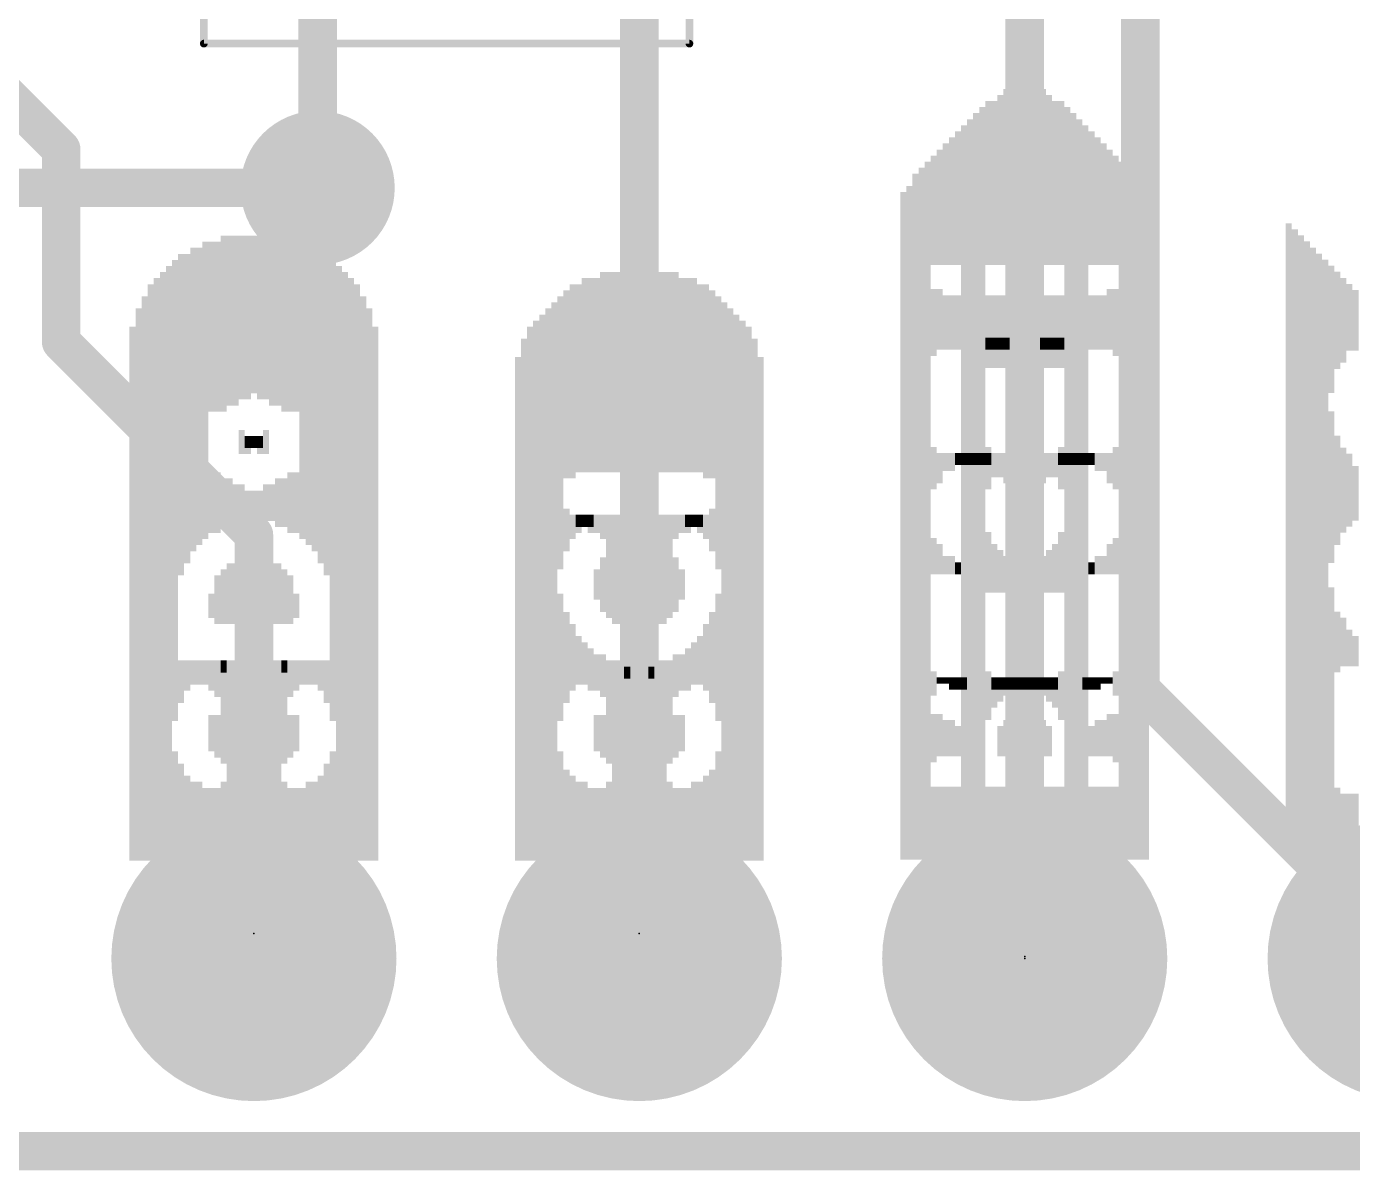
# Model space of a CAD drawing. Extents: x -33 to 53.6, y -18.3 to 32.5.
# Drawn here: x 9.93 to 18.67, y -0.13 to 7.41 of the extents above; entities that cross this region are included whole.
import ezdxf

# ---------------------------------------------------------------- set-up
doc = ezdxf.new("R2010")
doc.units = 0
for name, color, linetype in [('1', 12, 'CONTINUOUS'), ('16', 132, 'CONTINUOUS'), ('17', 110, 'CONTINUOUS'), ('18', 110, 'CONTINUOUS'), ('20', 31, 'CONTINUOUS'), ('21', 41, 'CONTINUOUS'), ('22', 40, 'CONTINUOUS'), ('23', 53, 'CONTINUOUS'), ('24', 53, 'CONTINUOUS'), ('39', 12, 'CONTINUOUS'), ('51', 53, 'CONTINUOUS')]:
    doc.layers.add(name, color=color, linetype=linetype)

# ---------------------------------------------------------------- blocks, each defined once
blk = doc.blocks.new('RECT')
blk.add_solid([(-0.5, -0.5), (0.5, -0.5), (-0.5, 0.5), (0.5, 0.5)])
blk = doc.blocks.new('ROUNDP')
at = {"const_width": 0.5}
blk.add_lwpolyline([(0, -0.25, 1), (0, 0.25, 1), (0, -0.25)], format="xyb", dxfattribs=at)
blk = doc.blocks.new('ROUNDV')
at = {"const_width": 0.5}
blk.add_lwpolyline([(0, -0.25, 1), (0, 0.25, 1), (0, -0.25)], format="xyb", dxfattribs=at)

msp = doc.modelspace()

# ---------------------------------------------------------------- linework, layer by layer
at = {"layer": '1', "const_width": 0.254}
for points in [[(7.62, 9.144), (10.16, 6.604)], [(17.272, 3.048), (17.272, 8.636)], [(16.51, 8.255), (16.51, 1.27)], [(11.85, 8.001), (11.85, 6.35)], [(10.16, 6.604), (10.16, 5.334)], [(11.43, 4.064), (10.16, 5.334)], [(11.43, 4.064), (11.43, 1.27)], [(19.05, 1.27), (17.272, 3.048)], [(25.4, 0), (0, 0)]]:
    msp.add_lwpolyline(points, dxfattribs=at)
at = {"layer": '1', "const_width": 0.127}
for points in [[(10.2235, 6.604, 1), (10.0965, 6.604)], [(10.1151, 6.5591, 1), (10.2049, 6.6489)], [(11.7865, 6.35, 1), (11.9135, 6.35)], [(10.2049, 5.3789, 1), (10.1151, 5.2891)], [(10.0965, 5.334, 1), (10.2235, 5.334)], [(11.4935, 4.064, 1), (11.3665, 4.064)], [(11.3851, 4.0191, 1), (11.4749, 4.1089)], [(17.3169, 3.0929, 1), (17.2271, 3.0031)], [(17.2085, 3.048, 1), (17.3355, 3.048)], [(11.3665, 1.27, 1), (11.4935, 1.27)], [(16.4465, 1.27, 1), (16.5735, 1.27)]]:
    msp.add_lwpolyline(points, format="xyb", dxfattribs=at)
at = {"layer": '16', "const_width": 0.254}
for points in [[(13.97, 1.27), (13.97, 8.89)], [(7.366, 6.35), (11.85, 6.35)], [(25.4, 0), (0, 0)]]:
    msp.add_lwpolyline(points, dxfattribs=at)
at = {"layer": '16', "const_width": 0.127}
for points in [[(11.85, 6.2865, 1), (11.85, 6.4135)], [(13.9065, 1.27, 1), (14.0335, 1.27)]]:
    msp.add_lwpolyline(points, format="xyb", dxfattribs=at)
at = {"layer": '20', "const_width": 0.2032}
msp.add_lwpolyline([(0, 0), (25.4, 0)], dxfattribs=at)
at = {"layer": '23'}
for p in [(11.43, 1.4351), (13.97, 1.4351), (16.51, 1.2827), (16.51, 1.27)]:
    msp.add_point(p, dxfattribs=at)
at = {"layer": '24'}
for p in [(11.43, 1.4351), (13.97, 1.4351), (16.51, 1.2827)]:
    msp.add_point(p, dxfattribs=at)
at = {"layer": '39', "const_width": 0.0508}
for points in [[(11.1, 7.301), (11.1, 8.701)], [(14.3, 8.701), (14.3, 7.301)], [(14.3, 7.301), (11.1, 7.301)]]:
    msp.add_lwpolyline(points, dxfattribs=at)
at = {"layer": '39', "const_width": 0.0254}
for points in [[(11.1, 7.3137, 1), (11.1, 7.2883)], [(11.0873, 7.301, 1), (11.1127, 7.301)], [(14.2873, 7.301, 1), (14.3127, 7.301)], [(14.3, 7.2883, 1), (14.3, 7.3137)]]:
    msp.add_lwpolyline(points, format="xyb", dxfattribs=at)

# ---------------------------------------------------------------- block references
at = {"layer": '17', "xscale": 1.8796, "yscale": 1.8796, "rotation": 90}
for p in [(11.43, 1.27), (11.43, 1.27), (13.97, 1.27), (13.97, 1.27), (16.51, 1.27), (16.51, 1.27), (19.05, 1.27), (19.05, 1.27)]:
    msp.add_blockref('ROUNDP', p, dxfattribs=at)
at = {"layer": '18', "xscale": 1.016, "yscale": 1.016}
msp.add_blockref('ROUNDV', (11.85, 6.35), dxfattribs=at)
msp.add_blockref('ROUNDV', (11.85, 6.35), dxfattribs=at)
at = {"layer": '21', "yscale": 0.04, "rotation": 90}
for p, xscale in [((16.39, 6.5827), 0.84), ((16.43, 6.4427), 1.12), ((16.47, 6.4227), 1.16), ((16.51, 6.4227), 1.16), ((16.55, 6.4227), 1.16), ((16.59, 6.4227), 1.16), ((16.63, 6.4227), 1.16), ((16.27, 6.5427), 0.76), ((16.31, 6.5427), 0.76), ((16.35, 6.5627), 0.8), ((16.67, 6.4027), 1.12), ((16.71, 6.3827), 1.08), ((16.75, 6.3827), 1.08), ((16.19, 4.3827), 4.92), ((16.23, 4.4027), 4.96), ((16.79, 6.3627), 1.04), ((16.11, 4.3427), 4.84), ((16.15, 4.3627), 4.88), ((16.87, 6.3227), 0.96), ((16.91, 6.3027), 0.92), ((15.99, 6.4027), 0.48), ((16.03, 6.4227), 0.52), ((16.07, 6.4227), 0.6), ((16.95, 6.2827), 0.88), ((16.99, 6.2627), 0.84), ((17.03, 6.2427), 0.8), ((15.91, 6.3627), 0.4), ((15.95, 6.3827), 0.44), ((17.07, 6.2227), 0.76), ((17.11, 6.2027), 0.72), ((15.83, 4.2027), 4.56), ((15.87, 6.3227), 0.4), ((17.15, 4.2227), 4.6), ((17.19, 4.2027), 4.56), ((15.79, 4.1827), 4.52), ((17.23, 4.1827), 4.52), ((15.71, 4.1227), 4.4), ((15.75, 4.1427), 4.44), ((17.27, 4.1427), 4.44), ((17.31, 4.1227), 4.4), ((11.23, 5.4551), 1.16), ((11.27, 5.4751), 1.12), ((11.31, 5.4751), 1.12), ((11.35, 5.4951), 1.08), ((11.39, 5.4951), 1.08), ((11.43, 5.5151), 1.04), ((11.47, 5.5151), 1.04), ((11.59, 5.5551), 0.96), ((11.63, 5.5551), 0.96), ((18.25, 4.017), 4.2), ((18.29, 3.997), 4.16), ((18.33, 3.977), 4.12), ((11.03, 5.3751), 1.16), ((11.07, 5.3951), 1.12), ((11.11, 5.4151), 1.16), ((11.15, 5.4351), 1.12), ((11.19, 5.4351), 1.12), ((11.67, 5.5551), 0.88), ((11.71, 5.5551), 0.88), ((11.75, 5.5751), 0.84), ((11.79, 5.5551), 0.8), ((11.83, 5.5751), 0.76), ((18.37, 3.957), 4.08), ((18.41, 3.937), 4.04), ((10.91, 4.3551), 3.04), ((10.95, 5.3351), 1.16), ((10.99, 5.3551), 1.12), ((11.87, 5.5551), 0.72), ((11.91, 5.5551), 0.72), ((11.95, 5.4951), 0.76), ((18.45, 3.917), 4), ((18.49, 3.897), 3.96), ((10.83, 3.8551), 3.88), ((10.87, 3.8751), 3.92), ((11.99, 3.8751), 3.92), ((12.03, 3.8551), 3.88), ((13.73, 5.1351), 1.32), ((13.77, 5.1351), 1.32), ((13.81, 5.1351), 1.32), ((13.85, 5.1351), 1.32), ((13.89, 5.1351), 1.32), ((13.93, 5.1351), 1.32), ((13.97, 5.1351), 1.32), ((14.01, 5.1351), 1.32), ((14.05, 5.1351), 1.32), ((14.09, 5.1351), 1.32), ((14.13, 5.1351), 1.32), ((14.17, 5.1351), 1.32), ((14.21, 5.1351), 1.32), ((18.53, 5.417), 0.84), ((18.57, 5.477), 0.64), ((10.75, 3.8151), 3.8), ((10.79, 3.8351), 3.84), ((12.07, 3.8351), 3.84), ((12.11, 3.8151), 3.8), ((13.53, 5.0751), 1.28), ((13.57, 5.0951), 1.24), ((13.61, 5.1151), 1.28), ((13.65, 5.1151), 1.28), ((13.69, 5.1151), 1.28), ((14.25, 5.1151), 1.28), ((14.29, 5.1151), 1.28), ((14.33, 5.3551), 0.8), ((14.37, 5.3351), 0.76), ((14.41, 5.3351), 0.76), ((17.07, 5.4827), 0.4), ((17.11, 5.4627), 0.44), ((18.61, 5.477), 0.56), ((18.65, 5.497), 0.44), ((10.71, 3.7751), 3.72), ((12.15, 3.7751), 3.72), ((13.41, 3.7551), 3.68), ((13.45, 4.7351), 1.8), ((13.49, 5.0551), 1.24), ((14.45, 5.3151), 0.72), ((14.49, 5.2751), 0.72), ((14.53, 3.7551), 3.68), ((16.43, 5.4627), 0.36), ((16.47, 5.2427), 0.8), ((16.51, 5.2227), 0.84), ((16.55, 5.2227), 0.84), ((16.59, 5.3627), 0.56), ((16.63, 5.4027), 0.48), ((16.67, 5.4027), 0.48), ((16.71, 5.4027), 0.48), ((16.75, 5.4027), 0.48), ((16.79, 5.3627), 0.56), ((16.83, 5.2227), 0.84), ((16.87, 5.2227), 0.84), ((16.91, 5.2427), 0.8), ((16.95, 5.4627), 0.36), ((16.99, 5.4627), 0.36), ((17.03, 5.4627), 0.36), ((18.69, 5.477), 0.4), ((10.67, 3.7351), 3.64), ((12.19, 3.7351), 3.64), ((13.33, 3.7151), 3.6), ((13.37, 3.7351), 3.64), ((14.57, 3.7351), 3.64), ((14.61, 3.7151), 3.6), ((10.63, 3.6751), 3.52), ((12.23, 3.6751), 3.52), ((13.25, 3.6751), 3.52), ((13.29, 3.6951), 3.56), ((14.65, 3.6951), 3.56), ((14.69, 3.6751), 3.52), ((13.21, 3.6351), 3.44), ((14.73, 3.6351), 3.44), ((16.27, 5.3227), 0.08), ((16.31, 5.3227), 0.08), ((16.35, 5.3227), 0.08), ((16.39, 5.3227), 0.08), ((13.17, 3.5751), 3.32), ((14.77, 3.5751), 3.32), ((11.83, 4.6751), 0.48), ((11.87, 4.6551), 0.52), ((11.91, 4.6751), 0.56), ((11.95, 4.6551), 0.6), ((11.75, 4.6751), 0.4), ((11.79, 4.6551), 0.44), ((11.51, 4.6751), 0.16), ((11.39, 4.6751), 0.08), ((11.43, 4.6751), 0.08), ((11.47, 4.6551), 0.12), ((16.27, 4.5027), 0.28), ((17.11, 4.5027), 0.28), ((18.57, 4.357), 0.72), ((18.61, 4.357), 0.56), ((10.95, 4.1951), 0.8), ((10.99, 4.2151), 0.68), ((16.31, 4.5227), 0.16), ((16.35, 4.5427), 0.12), ((16.39, 4.5427), 0.12), ((16.43, 4.5227), 0.16), ((16.47, 4.5027), 0.2), ((16.51, 4.3627), 0.48), ((16.55, 4.3627), 0.48), ((16.59, 4.4227), 0.36), ((16.63, 4.5027), 0.2), ((16.67, 4.5227), 0.16), ((16.71, 4.5427), 0.12), ((16.75, 4.5627), 0.08), ((16.79, 4.5627), 0.08), ((16.83, 4.5627), 0.08), ((16.87, 4.5627), 0.08), ((16.91, 4.5627), 0.08), ((16.95, 4.5627), 0.08), ((16.99, 4.5427), 0.12), ((17.03, 4.5427), 0.12), ((17.07, 4.5027), 0.2), ((18.65, 4.357), 0.48), ((11.03, 4.2351), 0.56), ((11.07, 4.2551), 0.52), ((11.11, 4.2551), 0.44), ((11.15, 4.2751), 0.4), ((11.19, 4.2751), 0.4), ((18.69, 4.337), 0.36), ((11.23, 4.2751), 0.32), ((11.27, 4.2751), 0.32), ((11.31, 4.2751), 0.24), ((11.35, 4.2751), 0.24), ((11.39, 4.2551), 0.2), ((11.43, 4.2551), 0.2), ((11.47, 4.2351), 0.16), ((11.51, 4.2351), 0.16), ((16.47, 4.2027), 0.16), ((16.87, 4.2027), 0.24), ((16.91, 4.2027), 0.16), ((11.55, 4.2151), 0.12), ((11.59, 4.1951), 0.16), ((11.63, 4.1751), 0.12), ((11.67, 4.1751), 0.12), ((11.71, 4.1351), 0.12), ((11.75, 4.1151), 0.16), ((11.95, 3.9751), 0.44), ((13.49, 4.0951), 0.28), ((13.53, 4.1151), 0.16), ((13.57, 4.1351), 0.12), ((13.61, 4.1551), 0.08), ((13.65, 4.1551), 0.08), ((13.69, 4.1351), 0.12), ((13.73, 4.1151), 0.16), ((13.77, 4.0951), 0.2), ((13.81, 3.8551), 0.68), ((13.85, 3.8351), 0.72), ((13.89, 3.8351), 0.72), ((13.93, 3.8351), 0.72), ((13.97, 3.8351), 0.72), ((14.01, 3.8351), 0.72), ((14.05, 3.8351), 0.72), ((14.09, 3.8351), 0.72), ((14.13, 3.8351), 0.72), ((14.17, 3.8551), 0.68), ((14.21, 4.1151), 0.16), ((14.25, 4.1351), 0.12), ((14.29, 4.1351), 0.12), ((14.33, 4.1551), 0.08), ((14.37, 4.1551), 0.08), ((14.41, 4.1351), 0.12), ((14.45, 4.1151), 0.24), ((14.49, 4.0751), 0.32), ((16.79, 3.9427), 0.6), ((11.79, 4.0751), 0.16), ((11.83, 4.0751), 0.16), ((11.87, 4.0351), 0.24), ((11.91, 4.0151), 0.28), ((16.27, 3.9227), 0.24), ((16.75, 3.8827), 0.4), ((17.11, 3.9227), 0.24), ((13.77, 3.7551), 0.4), ((16.31, 3.9027), 0.2), ((16.35, 3.8827), 0.16), ((16.67, 3.8227), 0.28), ((16.71, 3.8427), 0.32), ((17.07, 3.9027), 0.2), ((11.31, 3.6751), 0.4), ((11.35, 3.6751), 0.4), ((11.39, 3.6951), 0.44), ((11.43, 3.6951), 0.44), ((11.47, 3.6951), 0.44), ((11.51, 3.6751), 0.4), ((11.55, 3.6751), 0.4), ((11.59, 3.6751), 0.4), ((13.73, 3.7351), 0.28), ((14.21, 3.7351), 0.36), ((16.39, 3.8627), 0.12), ((16.43, 3.8627), 0.12), ((16.47, 3.6427), 0.56), ((16.51, 3.6227), 0.6), ((16.55, 3.6227), 0.6), ((16.59, 3.7827), 0.28), ((16.63, 3.8027), 0.24), ((16.87, 3.6227), 0.6), ((16.91, 3.6227), 0.52), ((16.95, 3.8427), 0.08), ((16.99, 3.8627), 0.12), ((17.03, 3.8627), 0.12), ((11.23, 3.6351), 0.32), ((11.27, 3.6551), 0.36), ((11.63, 3.6551), 0.36), ((11.67, 3.6351), 0.32), ((14.25, 3.7351), 0.2), ((11.19, 3.5951), 0.24), ((11.71, 3.5951), 0.16), ((13.45, 3.2551), 0.84), ((18.53, 2.817), 1.8), ((13.49, 3.2551), 0.6), ((14.49, 3.2351), 0.64), ((18.57, 3.357), 0.4), ((18.61, 3.357), 0.32), ((13.53, 3.2551), 0.44), ((14.41, 3.2351), 0.4), ((14.45, 3.2351), 0.48), ((18.65, 3.317), 0.24), ((13.57, 3.2351), 0.32), ((13.61, 3.2151), 0.28), ((14.37, 3.2151), 0.28), ((18.69, 3.297), 0.2), ((10.95, 3.0951), 0.28), ((10.99, 3.1351), 0.2), ((11.03, 3.1551), 0.16), ((11.07, 3.1551), 0.16), ((11.11, 3.1551), 0.16), ((11.15, 3.1351), 0.2), ((11.19, 3.1151), 0.24), ((11.23, 2.9351), 0.6), ((11.27, 2.9551), 0.56), ((11.31, 2.9951), 0.48), ((11.35, 3.0751), 0.32), ((11.39, 3.1351), 0.2), ((11.43, 3.1551), 0.16), ((11.47, 3.1751), 0.12), ((11.51, 3.1751), 0.12), ((11.55, 3.1751), 0.12), ((11.59, 3.1751), 0.12), ((11.63, 3.1951), 0.08), ((11.67, 3.1751), 0.12), ((11.71, 3.1751), 0.12), ((11.75, 3.1751), 0.12), ((11.79, 3.1751), 0.12), ((11.83, 3.1551), 0.16), ((11.87, 3.1351), 0.2), ((11.91, 3.1151), 0.24), ((11.95, 3.0951), 0.36), ((13.65, 3.1751), 0.28), ((13.69, 3.1551), 0.24), ((13.73, 3.1351), 0.28), ((13.77, 2.9351), 0.6), ((13.81, 2.9551), 0.56), ((13.85, 2.9951), 0.48), ((14.09, 3.1751), 0.12), ((14.13, 3.1751), 0.12), ((14.17, 3.1751), 0.12), ((14.21, 3.1951), 0.16), ((14.25, 3.1951), 0.16), ((14.29, 3.2151), 0.2), ((14.33, 3.2151), 0.2), ((13.89, 3.0551), 0.28), ((13.93, 3.0951), 0.2), ((13.97, 3.1351), 0.12), ((14.01, 3.1351), 0.12), ((14.05, 3.1551), 0.08), ((16.27, 3.0027), 0.32), ((17.11, 3.0827), 0.16), ((16.31, 3.0227), 0.2), ((16.35, 3.0427), 0.16), ((16.39, 3.0627), 0.12), ((16.43, 3.0827), 0.08), ((16.47, 3.0827), 0.08), ((16.51, 3.0827), 0.08), ((16.55, 3.0827), 0.08), ((16.59, 3.0827), 0.08), ((16.63, 3.0827), 0.08), ((16.67, 3.0827), 0.08), ((16.71, 3.0827), 0.08), ((16.75, 3.0627), 0.12), ((16.79, 3.0427), 0.16), ((16.83, 3.0627), 0.12), ((16.87, 3.0627), 0.12), ((16.91, 3.0827), 0.08), ((16.95, 3.0827), 0.08), ((16.99, 3.0827), 0.08), ((17.03, 3.1027), 0.04), ((17.07, 3.1027), 0.04), ((11.15, 2.7551), 0.16), ((11.19, 2.7551), 0.24), ((11.59, 2.3951), 0.96), ((11.63, 2.7151), 0.32), ((11.67, 2.7351), 0.28), ((11.71, 2.7551), 0.24), ((13.69, 2.7551), 0.16), ((13.73, 2.7551), 0.24), ((14.13, 2.3751), 0.92), ((14.17, 2.7151), 0.32), ((14.21, 2.7351), 0.28), ((14.25, 2.7551), 0.24), ((16.47, 2.7027), 0.2), ((16.51, 2.7227), 0.24), ((16.55, 2.7227), 0.24), ((16.59, 2.7227), 0.24), ((16.63, 2.7227), 0.24), ((16.67, 2.7027), 0.2), ((16.91, 2.7027), 0.2), ((16.95, 2.7027), 0.2), ((16.99, 2.7227), 0.24), ((17.03, 2.7227), 0.24), ((17.07, 2.7427), 0.28), ((17.11, 2.7227), 0.32), ((11.55, 2.3351), 0.84), ((14.09, 2.3351), 0.84), ((10.91, 2.2751), 0.72), ((11.51, 2.2751), 0.72), ((13.45, 2.2751), 0.72), ((10.95, 2.2351), 0.64), ((11.95, 2.2551), 0.68), ((14.05, 2.2551), 0.68), ((14.49, 2.2351), 0.64), ((10.99, 2.1951), 0.56), ((11.43, 2.1951), 0.56), ((11.47, 2.2151), 0.6), ((11.91, 2.2151), 0.6), ((13.49, 2.2151), 0.6), ((13.53, 2.1951), 0.56), ((13.97, 2.1951), 0.56), ((14.01, 2.2151), 0.6), ((14.45, 2.2151), 0.6), ((11.03, 2.1751), 0.52), ((11.07, 2.1751), 0.52), ((11.11, 2.1551), 0.48), ((11.15, 2.1551), 0.48), ((11.19, 2.1551), 0.48), ((11.23, 2.1551), 0.48), ((11.27, 2.1551), 0.48), ((11.31, 2.1551), 0.48), ((11.35, 2.1751), 0.52), ((11.39, 2.1751), 0.52), ((11.63, 2.1751), 0.52), ((11.67, 2.1551), 0.48), ((11.71, 2.1551), 0.48), ((11.75, 2.1551), 0.48), ((11.79, 2.1551), 0.48), ((11.83, 2.1751), 0.52), ((11.87, 2.1751), 0.52), ((13.57, 2.1751), 0.52), ((13.61, 2.1751), 0.52), ((13.65, 2.1551), 0.48), ((13.69, 2.1551), 0.48), ((13.73, 2.1551), 0.48), ((13.77, 2.1551), 0.48), ((13.81, 2.1551), 0.48), ((13.85, 2.1551), 0.48), ((13.89, 2.1551), 0.48), ((13.93, 2.1751), 0.52), ((14.17, 2.1751), 0.52), ((14.21, 2.1551), 0.48), ((14.25, 2.1551), 0.48), ((14.33, 2.1551), 0.48), ((14.37, 2.1551), 0.48), ((14.41, 2.1751), 0.52), ((15.87, 2.1427), 0.44), ((16.07, 2.1427), 0.44), ((16.27, 2.1627), 0.48), ((16.31, 2.1627), 0.48), ((16.35, 2.1627), 0.48), ((16.39, 2.1627), 0.48), ((16.43, 2.1627), 0.48), ((16.47, 2.1627), 0.48), ((16.51, 2.1627), 0.48), ((16.55, 2.1627), 0.48), ((16.59, 2.1627), 0.48), ((16.63, 2.1627), 0.48), ((16.67, 2.1627), 0.48), ((16.71, 2.1627), 0.48), ((16.75, 2.1627), 0.48), ((16.79, 2.1627), 0.48), ((16.83, 2.1627), 0.48), ((16.87, 2.1627), 0.48), ((16.91, 2.1627), 0.48), ((16.95, 2.1627), 0.48), ((16.99, 2.1627), 0.48), ((17.03, 2.1627), 0.48), ((17.07, 2.1627), 0.48), ((17.11, 2.1627), 0.48), ((18.57, 2.157), 0.48), ((14.29, 2.1351), 0.44), ((15.91, 2.1227), 0.4), ((15.95, 2.1227), 0.4), ((15.99, 2.1227), 0.4), ((16.03, 2.1227), 0.4), ((18.61, 2.137), 0.44), ((18.65, 2.137), 0.44), ((18.69, 2.137), 0.44)]:
    msp.add_blockref('RECT', p, dxfattribs=dict(at, xscale=xscale))
for p in [(16.83, 6.3427), (11.51, 5.5351), (11.55, 5.5351), (18.53, 4.377), (16.83, 3.8227)]:
    msp.add_blockref('RECT', p, dxfattribs=at)
at = {"layer": '22', "yscale": 0.04, "rotation": 90}
for p, xscale in [((16.39, 6.4227), 1.16), ((16.43, 6.4227), 1.16), ((16.47, 6.4227), 1.16), ((16.51, 6.4227), 1.16), ((16.55, 6.4227), 1.16), ((16.59, 6.4427), 1.12), ((16.63, 6.5827), 0.84), ((16.27, 6.3827), 1.08), ((16.31, 6.3827), 1.08), ((16.35, 6.4027), 1.12), ((16.67, 6.5627), 0.8), ((16.71, 6.5427), 0.76), ((16.75, 6.5427), 0.76), ((16.23, 6.3627), 1.04), ((16.79, 4.4027), 4.96), ((16.83, 4.3827), 4.92), ((16.11, 6.3027), 0.92), ((16.15, 6.3227), 0.96), ((16.87, 4.3627), 4.88), ((16.91, 4.3427), 4.84), ((15.99, 6.2427), 0.8), ((16.03, 6.2627), 0.84), ((16.07, 6.2827), 0.88), ((16.95, 6.4227), 0.6), ((16.99, 6.4227), 0.52), ((17.03, 6.4027), 0.48), ((15.91, 6.2027), 0.72), ((15.95, 6.2227), 0.76), ((17.07, 6.3827), 0.44), ((17.11, 6.3627), 0.4), ((15.83, 4.2027), 4.56), ((15.87, 4.2227), 4.6), ((17.15, 6.3227), 0.4), ((17.19, 4.2027), 4.56), ((15.79, 4.1827), 4.52), ((17.23, 4.1827), 4.52), ((15.71, 4.1227), 4.4), ((15.75, 4.1427), 4.44), ((17.27, 4.1427), 4.44), ((17.31, 4.1227), 4.4), ((11.23, 5.5551), 0.96), ((11.27, 5.5551), 0.96), ((11.39, 5.5151), 1.04), ((11.43, 5.5151), 1.04), ((11.47, 5.4951), 1.08), ((11.51, 5.4951), 1.08), ((11.55, 5.4751), 1.12), ((11.59, 5.4751), 1.12), ((11.63, 5.4551), 1.16), ((18.25, 4.017), 4.2), ((18.29, 3.997), 4.16), ((18.33, 3.977), 4.12), ((11.03, 5.5751), 0.76), ((11.07, 5.5551), 0.8), ((11.11, 5.5751), 0.84), ((11.15, 5.5551), 0.88), ((11.19, 5.5551), 0.88), ((11.67, 5.4351), 1.12), ((11.71, 5.4351), 1.12), ((11.75, 5.4151), 1.16), ((11.79, 5.3951), 1.12), ((11.83, 5.3751), 1.16), ((18.37, 3.957), 4.08), ((18.41, 3.937), 4.04), ((10.91, 5.4951), 0.76), ((10.95, 5.5551), 0.72), ((10.99, 5.5551), 0.72), ((11.87, 5.3551), 1.12), ((11.91, 5.3351), 1.16), ((11.95, 4.3551), 3.04), ((18.45, 3.917), 4), ((18.49, 3.897), 3.96), ((10.83, 3.8551), 3.88), ((10.87, 3.8751), 3.92), ((11.99, 3.8751), 3.92), ((12.03, 3.8551), 3.88), ((13.73, 5.1351), 1.32), ((13.77, 5.1351), 1.32), ((13.81, 5.1351), 1.32), ((13.85, 5.1351), 1.32), ((13.89, 5.1351), 1.32), ((13.93, 5.1351), 1.32), ((13.97, 5.1351), 1.32), ((14.01, 5.1351), 1.32), ((14.05, 5.1351), 1.32), ((14.09, 5.1351), 1.32), ((14.13, 5.1351), 1.32), ((14.17, 5.1351), 1.32), ((14.21, 5.1351), 1.32), ((18.53, 5.477), 0.72), ((18.57, 5.497), 0.6), ((10.75, 3.8151), 3.8), ((10.79, 3.8351), 3.84), ((12.07, 3.8351), 3.84), ((12.11, 3.8151), 3.8), ((13.53, 5.3351), 0.76), ((13.57, 5.3351), 0.76), ((13.61, 5.3551), 0.8), ((13.65, 5.1151), 1.28), ((13.69, 5.1151), 1.28), ((14.25, 5.1151), 1.28), ((14.29, 5.1151), 1.28), ((14.33, 5.1151), 1.28), ((14.37, 5.0951), 1.24), ((14.41, 5.0751), 1.28), ((15.91, 5.4627), 0.44), ((15.95, 5.4827), 0.4), ((18.61, 5.497), 0.52), ((18.65, 5.497), 0.44), ((10.71, 3.7751), 3.72), ((12.15, 3.7751), 3.72), ((13.41, 3.7551), 3.68), ((13.45, 5.2751), 0.72), ((13.49, 5.3151), 0.72), ((14.45, 5.0551), 1.24), ((14.49, 4.7351), 1.8), ((14.53, 3.7551), 3.68), ((15.99, 5.4627), 0.36), ((16.03, 5.4627), 0.36), ((16.07, 5.4627), 0.36), ((16.11, 5.2427), 0.8), ((16.15, 5.2227), 0.84), ((16.19, 5.2227), 0.84), ((16.23, 5.3627), 0.56), ((16.27, 5.4027), 0.48), ((16.31, 5.4027), 0.48), ((16.35, 5.4027), 0.48), ((16.39, 5.4027), 0.48), ((16.43, 5.3627), 0.56), ((16.47, 5.2227), 0.84), ((16.51, 5.2227), 0.84), ((16.55, 5.2427), 0.8), ((16.59, 5.4627), 0.36), ((18.69, 5.477), 0.4), ((10.67, 3.7351), 3.64), ((12.19, 3.7351), 3.64), ((13.33, 3.7151), 3.6), ((13.37, 3.7351), 3.64), ((14.57, 3.7351), 3.64), ((14.61, 3.7151), 3.6), ((10.63, 3.6751), 3.52), ((12.23, 3.6751), 3.52), ((13.25, 3.6751), 3.52), ((13.29, 3.6951), 3.56), ((14.65, 3.6951), 3.56), ((14.69, 3.6751), 3.52), ((13.21, 3.6351), 3.44), ((14.73, 3.6351), 3.44), ((16.63, 5.3227), 0.08), ((16.67, 5.3227), 0.08), ((16.71, 5.3227), 0.08), ((16.75, 5.3227), 0.08), ((13.17, 3.5751), 3.32), ((14.77, 3.5751), 3.32), ((10.91, 4.6551), 0.6), ((10.95, 4.6751), 0.56), ((10.99, 4.6551), 0.52), ((11.03, 4.6751), 0.48), ((11.07, 4.6551), 0.44), ((11.11, 4.6751), 0.4), ((11.35, 4.6751), 0.16), ((18.53, 4.377), 0.76), ((11.39, 4.6551), 0.12), ((11.43, 4.6751), 0.08), ((11.47, 4.6751), 0.08), ((15.91, 4.5027), 0.28), ((16.75, 4.5027), 0.28), ((18.57, 4.377), 0.6), ((11.87, 4.2151), 0.68), ((11.91, 4.1951), 0.8), ((15.95, 4.5027), 0.2), ((15.99, 4.5427), 0.12), ((16.03, 4.5427), 0.12), ((16.07, 4.5627), 0.08), ((16.11, 4.5627), 0.08), ((16.15, 4.5627), 0.08), ((16.19, 4.5627), 0.08), ((16.23, 4.5627), 0.08), ((16.27, 4.5627), 0.08), ((16.31, 4.5427), 0.12), ((16.35, 4.5227), 0.16), ((16.39, 4.5027), 0.2), ((16.43, 4.4227), 0.36), ((16.47, 4.3627), 0.48), ((16.51, 4.3627), 0.48), ((16.55, 4.5027), 0.2), ((16.59, 4.5227), 0.16), ((16.63, 4.5427), 0.12), ((16.67, 4.5427), 0.12), ((16.71, 4.5227), 0.16), ((18.61, 4.357), 0.48), ((18.65, 4.357), 0.4), ((11.67, 4.2751), 0.4), ((11.71, 4.2751), 0.4), ((11.75, 4.2551), 0.44), ((11.79, 4.2551), 0.52), ((11.83, 4.2351), 0.56), ((18.69, 4.357), 0.32), ((11.51, 4.2751), 0.24), ((11.55, 4.2751), 0.24), ((11.59, 4.2751), 0.32), ((11.63, 4.2751), 0.32), ((11.35, 4.2351), 0.16), ((11.39, 4.2351), 0.16), ((11.43, 4.2551), 0.2), ((11.47, 4.2551), 0.2), ((16.11, 4.2027), 0.16), ((16.15, 4.2027), 0.24), ((16.55, 4.2027), 0.16), ((10.91, 3.9751), 0.44), ((11.11, 4.1151), 0.16), ((11.15, 4.1351), 0.12), ((11.19, 4.1751), 0.12), ((11.23, 4.1751), 0.12), ((11.27, 4.1951), 0.16), ((11.31, 4.2151), 0.12), ((13.45, 4.0751), 0.32), ((13.49, 4.1151), 0.24), ((13.53, 4.1351), 0.12), ((13.57, 4.1551), 0.08), ((13.61, 4.1551), 0.08), ((13.65, 4.1351), 0.12), ((13.69, 4.1351), 0.12), ((13.73, 4.1151), 0.16), ((13.77, 3.8551), 0.68), ((13.81, 3.8351), 0.72), ((13.85, 3.8351), 0.72), ((13.89, 3.8351), 0.72), ((13.93, 3.8351), 0.72), ((13.97, 3.8351), 0.72), ((14.01, 3.8351), 0.72), ((14.05, 3.8351), 0.72), ((14.09, 3.8351), 0.72), ((14.13, 3.8551), 0.68), ((14.17, 4.0951), 0.2), ((14.21, 4.1151), 0.16), ((14.25, 4.1351), 0.12), ((14.29, 4.1551), 0.08), ((14.33, 4.1551), 0.08), ((14.37, 4.1351), 0.12), ((14.41, 4.1151), 0.16), ((14.45, 4.0951), 0.28), ((16.23, 3.9427), 0.6), ((10.95, 4.0151), 0.28), ((10.99, 4.0351), 0.24), ((11.03, 4.0751), 0.16), ((11.07, 4.0751), 0.16), ((15.91, 3.9227), 0.24), ((16.27, 3.8827), 0.4), ((16.75, 3.9227), 0.24), ((14.17, 3.7551), 0.4), ((15.95, 3.9027), 0.2), ((16.31, 3.8427), 0.32), ((16.35, 3.8227), 0.28), ((16.67, 3.8827), 0.16), ((16.71, 3.9027), 0.2), ((11.27, 3.6751), 0.4), ((11.31, 3.6751), 0.4), ((11.35, 3.6751), 0.4), ((11.39, 3.6951), 0.44), ((11.43, 3.6951), 0.44), ((11.47, 3.6951), 0.44), ((11.51, 3.6751), 0.4), ((11.55, 3.6751), 0.4), ((13.73, 3.7351), 0.36), ((14.21, 3.7351), 0.28), ((15.99, 3.8627), 0.12), ((16.03, 3.8627), 0.12), ((16.07, 3.8427), 0.08), ((16.11, 3.6227), 0.52), ((16.15, 3.6227), 0.6), ((16.39, 3.8027), 0.24), ((16.43, 3.7827), 0.28), ((16.47, 3.6227), 0.6), ((16.51, 3.6227), 0.6), ((16.55, 3.6427), 0.56), ((16.59, 3.8627), 0.12), ((16.63, 3.8627), 0.12), ((11.19, 3.6351), 0.32), ((11.23, 3.6551), 0.36), ((11.59, 3.6551), 0.36), ((11.63, 3.6351), 0.32), ((13.69, 3.7351), 0.2), ((11.15, 3.5951), 0.16), ((11.67, 3.5951), 0.24), ((14.49, 3.2551), 0.84), ((18.53, 3.377), 0.44), ((13.45, 3.2351), 0.64), ((14.45, 3.2551), 0.6), ((18.57, 3.357), 0.32), ((13.49, 3.2351), 0.48), ((13.53, 3.2351), 0.4), ((14.41, 3.2551), 0.44), ((18.61, 3.337), 0.28), ((18.65, 3.317), 0.24), ((13.57, 3.2151), 0.28), ((14.33, 3.2151), 0.28), ((14.37, 3.2351), 0.32), ((18.69, 3.297), 0.2), ((10.91, 3.0951), 0.36), ((10.95, 3.1151), 0.24), ((10.99, 3.1351), 0.2), ((11.03, 3.1551), 0.16), ((11.07, 3.1751), 0.12), ((11.11, 3.1751), 0.12), ((11.15, 3.1751), 0.12), ((11.19, 3.1751), 0.12), ((11.23, 3.1951), 0.08), ((11.27, 3.1751), 0.12), ((11.31, 3.1751), 0.12), ((11.35, 3.1751), 0.12), ((11.39, 3.1751), 0.12), ((11.43, 3.1551), 0.16), ((11.47, 3.1351), 0.2), ((11.51, 3.0751), 0.32), ((11.55, 2.9951), 0.48), ((11.59, 2.9551), 0.56), ((11.63, 2.9351), 0.6), ((11.67, 3.1151), 0.24), ((11.71, 3.1351), 0.2), ((11.75, 3.1551), 0.16), ((11.79, 3.1551), 0.16), ((11.83, 3.1551), 0.16), ((11.87, 3.1351), 0.2), ((11.91, 3.0951), 0.28), ((13.61, 3.2151), 0.2), ((13.65, 3.2151), 0.2), ((13.69, 3.1951), 0.16), ((13.73, 3.1951), 0.16), ((13.77, 3.1751), 0.12), ((13.81, 3.1751), 0.12), ((13.85, 3.1751), 0.12), ((14.09, 2.9951), 0.48), ((14.13, 2.9551), 0.56), ((14.17, 2.9351), 0.6), ((14.21, 3.1351), 0.28), ((14.25, 3.1551), 0.24), ((14.29, 3.1751), 0.28), ((13.89, 3.1551), 0.08), ((13.93, 3.1351), 0.12), ((13.97, 3.1351), 0.12), ((14.01, 3.0951), 0.2), ((14.05, 3.0551), 0.28), ((15.91, 3.0827), 0.16), ((16.75, 3.0027), 0.32), ((15.95, 3.1027), 0.04), ((15.99, 3.1027), 0.04), ((16.03, 3.0827), 0.08), ((16.07, 3.0827), 0.08), ((16.11, 3.0827), 0.08), ((16.15, 3.0627), 0.12), ((16.19, 3.0627), 0.12), ((16.23, 3.0427), 0.16), ((16.27, 3.0627), 0.12), ((16.31, 3.0827), 0.08), ((16.35, 3.0827), 0.08), ((16.39, 3.0827), 0.08), ((16.43, 3.0827), 0.08), ((16.47, 3.0827), 0.08), ((16.51, 3.0827), 0.08), ((16.55, 3.0827), 0.08), ((16.59, 3.0827), 0.08), ((16.63, 3.0627), 0.12), ((16.67, 3.0427), 0.16), ((16.71, 3.0227), 0.2), ((11.15, 2.7551), 0.24), ((11.19, 2.7351), 0.28), ((11.23, 2.7151), 0.32), ((11.27, 2.3951), 0.96), ((11.67, 2.7551), 0.24), ((11.71, 2.7551), 0.16), ((13.69, 2.7551), 0.24), ((13.73, 2.7351), 0.28), ((13.77, 2.7151), 0.32), ((13.81, 2.3751), 0.92), ((14.21, 2.7551), 0.24), ((14.25, 2.7551), 0.16), ((15.91, 2.7227), 0.32), ((15.95, 2.7427), 0.28), ((15.99, 2.7227), 0.24), ((16.03, 2.7227), 0.24), ((16.07, 2.7027), 0.2), ((16.11, 2.7027), 0.2), ((16.35, 2.7027), 0.2), ((16.39, 2.7227), 0.24), ((16.43, 2.7227), 0.24), ((16.47, 2.7227), 0.24), ((16.51, 2.7227), 0.24), ((16.55, 2.7027), 0.2), ((11.31, 2.3351), 0.84), ((13.85, 2.3351), 0.84), ((11.35, 2.2751), 0.72), ((11.95, 2.2751), 0.72), ((14.49, 2.2751), 0.72), ((10.91, 2.2551), 0.68), ((11.91, 2.2351), 0.64), ((13.45, 2.2351), 0.64), ((13.89, 2.2551), 0.68), ((10.95, 2.2151), 0.6), ((11.39, 2.2151), 0.6), ((11.43, 2.1951), 0.56), ((11.87, 2.1951), 0.56), ((13.49, 2.2151), 0.6), ((13.93, 2.2151), 0.6), ((13.97, 2.1951), 0.56), ((14.41, 2.1951), 0.56), ((14.45, 2.2151), 0.6), ((10.99, 2.1751), 0.52), ((11.03, 2.1751), 0.52), ((11.07, 2.1551), 0.48), ((11.11, 2.1551), 0.48), ((11.15, 2.1551), 0.48), ((11.19, 2.1551), 0.48), ((11.23, 2.1751), 0.52), ((11.47, 2.1751), 0.52), ((11.51, 2.1751), 0.52), ((11.55, 2.1551), 0.48), ((11.59, 2.1551), 0.48), ((11.63, 2.1551), 0.48), ((11.67, 2.1551), 0.48), ((11.71, 2.1551), 0.48), ((11.75, 2.1551), 0.48), ((11.79, 2.1751), 0.52), ((11.83, 2.1751), 0.52), ((13.53, 2.1751), 0.52), ((13.57, 2.1551), 0.48), ((13.61, 2.1551), 0.48), ((13.69, 2.1551), 0.48), ((13.73, 2.1551), 0.48), ((13.77, 2.1751), 0.52), ((14.01, 2.1751), 0.52), ((14.05, 2.1551), 0.48), ((14.09, 2.1551), 0.48), ((14.13, 2.1551), 0.48), ((14.17, 2.1551), 0.48), ((14.21, 2.1551), 0.48), ((14.25, 2.1551), 0.48), ((14.29, 2.1551), 0.48), ((14.33, 2.1751), 0.52), ((14.37, 2.1751), 0.52), ((15.91, 2.1627), 0.48), ((15.95, 2.1627), 0.48), ((15.99, 2.1627), 0.48), ((16.03, 2.1627), 0.48), ((16.07, 2.1627), 0.48), ((16.11, 2.1627), 0.48), ((16.15, 2.1627), 0.48), ((16.19, 2.1627), 0.48), ((16.23, 2.1627), 0.48), ((16.27, 2.1627), 0.48), ((16.31, 2.1627), 0.48), ((16.35, 2.1627), 0.48), ((16.39, 2.1627), 0.48), ((16.43, 2.1627), 0.48), ((16.47, 2.1627), 0.48), ((16.51, 2.1627), 0.48), ((16.55, 2.1627), 0.48), ((16.59, 2.1627), 0.48), ((16.63, 2.1627), 0.48), ((16.67, 2.1627), 0.48), ((16.71, 2.1627), 0.48), ((16.75, 2.1627), 0.48), ((16.95, 2.1427), 0.44), ((17.15, 2.1427), 0.44), ((18.53, 2.157), 0.48), ((18.57, 2.157), 0.48), ((13.65, 2.1351), 0.44), ((16.99, 2.1227), 0.4), ((17.03, 2.1227), 0.4), ((17.07, 2.1227), 0.4), ((17.11, 2.1227), 0.4), ((18.61, 2.137), 0.44), ((18.65, 2.137), 0.44), ((18.69, 2.137), 0.44)]:
    msp.add_blockref('RECT', p, dxfattribs=dict(at, xscale=xscale))
for p in [(16.19, 6.3427), (11.31, 5.5351), (11.35, 5.5351), (16.19, 3.8227)]:
    msp.add_blockref('RECT', p, dxfattribs=at)
at = {"layer": '51', "xscale": 0.508, "yscale": 0.508}
for p in [(11.43, 1.27), (13.97, 1.27), (16.51, 1.27)]:
    msp.add_blockref('RECT', p, dxfattribs=at)

doc.saveas('drawing.dxf')
